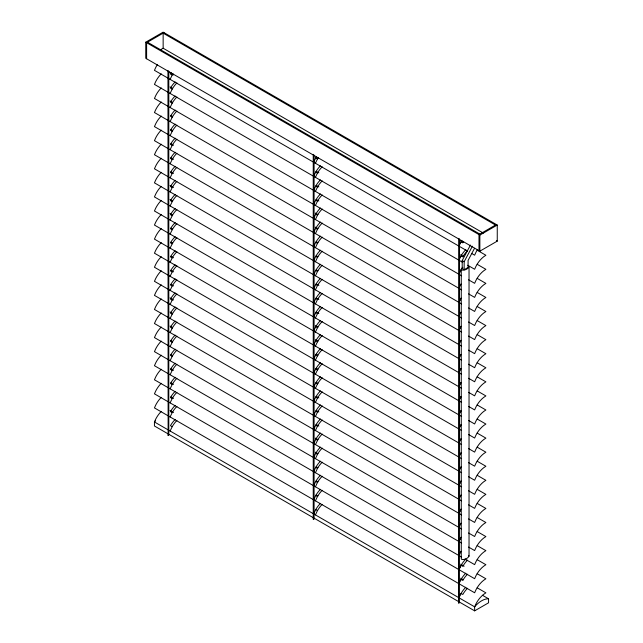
<?xml version="1.0" encoding="UTF-8"?>
<svg xmlns="http://www.w3.org/2000/svg" width="643" height="643" viewBox="0 0 643 643"><rect width="100%" height="100%" fill="white"/><g stroke="black" fill="none" stroke-linecap="round" stroke-linejoin="round"><path stroke-width="0.96" d="M168.796 71.196L168.796 434.893L168.128 435.279L167.952 70.408M167.936 435.166L168.796 434.893M313.237 519.062L314.097 518.78L313.237 519.062L313.237 154.352M314.081 518.845L314.097 155.084M458.539 602.949L459.407 602.676L458.539 602.949L458.732 238.36M170.106 79.37L172.187 75.054A18.301 10.561 -60 0 1 173.015 73.688M170.106 93.436L172.187 89.12A18.301 10.561 -60 0 1 176.905 82.915M170.106 107.502L172.187 103.185A18.301 10.561 -60 0 1 176.905 96.98M170.106 121.567L172.187 117.251A18.301 10.561 -60 0 1 176.905 111.046M170.106 135.633L172.187 131.317A18.301 10.561 -60 0 1 176.905 125.112M170.106 149.698L172.187 145.382A18.301 10.561 -60 0 1 176.905 139.177M170.106 163.764L172.187 159.448A18.301 10.561 -60 0 1 176.905 153.243M170.106 177.83L172.187 173.514A18.301 10.561 -60 0 1 176.905 167.309M170.106 191.895L172.187 187.579A18.301 10.561 -60 0 1 176.905 181.374M170.106 205.961L172.187 201.645A18.301 10.561 -60 0 1 176.905 195.44M170.106 220.027L172.187 215.71A18.301 10.561 -60 0 1 176.905 209.505M170.106 234.092L172.187 229.776A18.301 10.561 -60 0 1 176.905 223.571M170.106 248.158L172.187 243.842A18.301 10.561 -60 0 1 176.905 237.637M170.106 262.223L172.187 257.907A18.301 10.561 -60 0 1 176.905 251.702M170.106 276.289L172.187 271.973A18.301 10.561 -60 0 1 176.905 265.768M170.106 290.355L172.187 286.039A18.301 10.561 -60 0 1 176.905 279.834M170.106 304.42L172.187 300.104A18.301 10.561 -60 0 1 176.905 293.899M170.106 318.486L172.187 314.17A18.301 10.561 -60 0 1 176.905 307.965M170.106 332.552L172.187 328.235A18.301 10.561 -60 0 1 176.905 322.03M170.106 346.617L172.187 342.301A18.301 10.561 -60 0 1 176.905 336.096M170.106 360.683L172.187 356.367A18.301 10.561 -60 0 1 176.905 350.162M170.106 374.748L172.187 370.432A18.301 10.561 -60 0 1 176.905 364.227M170.106 388.814L172.187 384.498A18.301 10.561 -60 0 1 176.905 378.293M170.106 402.88L172.187 398.564A18.301 10.561 -60 0 1 176.905 392.359M170.106 416.945L172.187 412.629A18.301 10.561 -60 0 1 176.905 406.424M170.106 431.011L172.187 426.695A18.301 10.561 -60 0 1 176.905 420.49M313.671 162.253L315.745 157.937A18.301 10.561 -60 0 1 316.581 156.579M315.408 163.258L317.489 158.942A18.301 10.561 -60 0 1 318.325 157.583M313.671 176.319L315.745 172.002A18.301 10.561 -60 0 1 320.471 165.798M315.408 177.323L317.489 173.007A18.301 10.561 -60 0 1 322.215 166.802M313.671 190.384L315.745 186.068A18.301 10.561 -60 0 1 320.471 179.863M315.408 191.389L317.489 187.073A18.301 10.561 -60 0 1 322.215 180.868M313.671 204.45L315.745 200.134A18.301 10.561 -60 0 1 320.471 193.929M315.408 205.455L317.489 201.138A18.301 10.561 -60 0 1 322.215 194.933M313.671 218.516L315.745 214.199A18.301 10.561 -60 0 1 320.471 208.002M315.408 219.52L317.489 215.204A18.301 10.561 -60 0 1 322.215 209.007M313.671 232.581L315.745 228.265A18.301 10.561 -60 0 1 320.471 222.068M315.408 233.586L317.489 229.27A18.301 10.561 -60 0 1 322.215 223.073M313.671 246.647L315.745 242.331A18.301 10.561 -60 0 1 320.471 236.134M315.408 247.651L317.489 243.335A18.301 10.561 -60 0 1 322.215 237.138M313.671 260.712L315.745 256.396A18.301 10.561 -60 0 1 320.471 250.199M315.408 261.717L317.489 257.401A18.301 10.561 -60 0 1 322.215 251.204M313.671 274.778L315.745 270.462A18.301 10.561 -60 0 1 320.471 264.265M315.408 275.783L317.489 271.467A18.301 10.561 -60 0 1 322.215 265.27M313.671 288.844L315.745 284.527A18.301 10.561 -60 0 1 320.471 278.331M315.408 289.848L317.489 285.532A18.301 10.561 -60 0 1 322.215 279.335M313.671 302.909L315.745 298.593A18.301 10.561 -60 0 1 320.471 292.396M315.408 303.914L317.489 299.598A18.301 10.561 -60 0 1 322.215 293.401M313.671 316.975L315.745 312.659A18.301 10.561 -60 0 1 320.471 306.462M315.408 317.98L317.489 313.663A18.301 10.561 -60 0 1 322.215 307.467M313.671 331.041L315.745 326.724A18.301 10.561 -60 0 1 320.471 320.527M315.408 332.045L317.489 327.729A18.301 10.561 -60 0 1 322.215 321.532M313.671 345.114L315.745 340.79A18.301 10.561 -60 0 1 320.471 334.593M315.408 346.119L317.489 341.795A18.301 10.561 -60 0 1 322.215 335.598M313.671 359.18L315.745 354.856A18.301 10.561 -60 0 1 320.471 348.659M315.408 360.184L317.489 355.86A18.301 10.561 -60 0 1 322.215 349.663M313.671 373.245L315.745 368.921A18.301 10.561 -60 0 1 320.471 362.724M315.408 374.25L317.489 369.926A18.301 10.561 -60 0 1 322.215 363.729M313.671 387.311L315.745 382.987A18.301 10.561 -60 0 1 320.471 376.79M315.408 388.316L317.489 383.992A18.301 10.561 -60 0 1 322.215 377.795M313.671 401.377L315.745 397.053A18.301 10.561 -60 0 1 320.471 390.856M315.408 402.381L317.489 398.057A18.301 10.561 -60 0 1 322.215 391.86M313.671 415.442L315.745 411.118A18.301 10.561 -60 0 1 320.471 404.921M315.408 416.447L317.489 412.123A18.301 10.561 -60 0 1 322.215 405.926M313.671 429.508L315.745 425.184A18.301 10.561 -60 0 1 320.471 418.987M315.408 430.513L317.489 426.188A18.301 10.561 -60 0 1 322.215 419.992M313.671 443.574L316.581 437.891A18.285 10.553 -60 0 1 320.471 433.052M315.408 444.578L318.325 438.896A18.285 10.553 -60 0 1 322.215 434.057M313.671 457.639L315.745 453.315A18.301 10.561 -60 0 1 320.471 447.118M315.408 458.644L317.489 454.32A18.301 10.561 -60 0 1 322.215 448.123M313.671 471.705L315.745 467.381A18.301 10.561 -60 0 1 320.471 461.184M315.408 472.709L317.489 468.385A18.301 10.561 -60 0 1 322.215 462.188M313.671 485.77L315.745 481.446A18.301 10.561 -60 0 1 320.471 475.249M315.408 486.775L317.489 482.451A18.301 10.561 -60 0 1 322.215 476.254M313.671 499.836L315.745 495.512A18.301 10.561 -60 0 1 320.471 489.315M315.408 500.841L317.489 496.517A18.301 10.561 -60 0 1 322.215 490.32M313.671 513.902L315.745 509.577A18.301 10.561 -60 0 1 320.471 503.381M315.408 514.906L317.489 510.582A18.301 10.561 -60 0 1 322.215 504.385M458.973 246.148L461.047 241.832L462.791 242.837A18.277 10.553 -60 0 1 463.627 241.471M458.973 260.214L461.047 255.898L462.791 256.903A18.277 10.553 -60 0 1 467.509 250.706M458.973 274.28L461.047 269.964M458.973 288.345L460.284 285.436A18.35 10.593 -60 0 1 461.047 284.029L460.284 285.436M458.973 302.411L460.284 299.501A18.35 10.593 -60 0 1 461.047 298.095L459.592 300.94M459.592 315.006L458.973 316.477L460.284 313.567A18.35 10.593 -60 0 1 461.047 312.16L460.284 313.567M458.973 330.542L460.284 327.633A18.35 10.593 -60 0 1 461.047 326.226L459.592 329.071M458.973 344.608L460.284 341.698A18.35 10.593 -60 0 1 461.047 340.292L460.284 341.698M458.973 358.673L460.284 355.764A18.35 10.593 -60 0 1 461.047 354.357L460.284 355.764M458.973 372.739L460.284 369.829A18.35 10.593 -60 0 1 461.047 368.423L460.284 369.829M458.973 386.805L460.284 383.895A18.35 10.593 -60 0 1 461.047 382.489L460.284 383.895M458.973 400.87L460.284 397.961A18.35 10.593 -60 0 1 461.047 396.554L460.284 397.961M458.973 414.936L460.284 412.026A18.35 10.593 -60 0 1 461.047 410.62L460.284 412.026M458.973 429.002L460.284 426.092A18.35 10.593 -60 0 1 461.047 424.685L460.284 426.092M458.973 443.067L460.284 440.158A18.35 10.593 -60 0 1 461.047 438.751L460.284 440.158M458.973 457.133L460.284 454.223A18.35 10.593 -60 0 1 461.047 452.817L460.284 454.223M458.973 471.198L460.284 468.289A18.35 10.593 -60 0 1 461.047 466.882L460.284 468.289M458.973 485.264L460.284 482.354A18.35 10.593 -60 0 1 461.047 480.948L459.592 483.793M458.973 499.33L460.284 496.42A18.35 10.593 -60 0 1 461.047 495.014L460.284 496.42M458.973 513.395L460.284 510.486A18.35 10.593 -60 0 1 461.047 509.079L459.592 511.924M458.973 527.461L460.284 524.551A18.35 10.593 -60 0 1 461.047 523.145L460.284 524.551M458.973 541.527L460.284 538.617A18.35 10.593 -60 0 1 461.047 537.21L459.592 540.056M458.973 555.592L460.284 552.683A18.35 10.593 -60 0 1 461.047 551.276L460.284 552.683M458.973 569.658L461.047 565.342L462.791 566.346A18.277 10.553 -60 0 1 467.509 560.149M458.973 583.723L461.047 579.407L462.791 580.412A18.277 10.553 -60 0 1 467.509 574.215M458.973 597.789L461.047 593.473L462.791 594.478A18.277 10.553 -60 0 1 467.509 588.281M459.592 568.187L460.284 566.748A18.35 10.593 -60 0 1 465.773 559.137M474.542 248.294L468.088 260.415L468.088 267.456L464.166 269.722L462.204 268.589L462.204 260.552L470.451 245.063M464.166 269.722L464.166 261.685L472.412 246.197M468.626 266.017L469.036 266.789L469.036 556.139C467.718 558.622 464.383 559.981 461.666 559.386L461.264 558.614L461.264 269.264L461.899 268.155M469.036 266.789C467.718 269.272 464.383 270.623 461.666 270.036L461.264 269.264M145.744 42.197L163.145 32.15L497.256 225.05L497.256 241.125L479.855 251.172L145.744 58.272L145.744 42.197L479.855 235.097L497.256 225.05M164.013 32.648L146.612 42.695L146.612 58.77M160.533 49.736L163.145 48.225L483.335 233.087M496.388 224.544L478.987 234.591L478.987 250.666M161.248 411.448A18.35 10.593 -60 0 0 155.751 419.059L154.441 421.969L154.441 425.987L474.638 610.85L488.559 602.812L488.559 598.794L482.467 595.281M495.52 225.05L163.145 33.155L163.145 48.225M496.388 240.619L497.256 241.125M147.48 42.197L479.855 234.092M170.049 72.9L173.53 74.909M316.227 157.294L317.964 158.299M460.661 240.683L463.273 242.186M477.186 250.231L485.883 255.255L483.616 256.806A18.325 10.577 -60 0 0 475.941 266.347L474.638 269.256L467.678 265.238M172.187 75.054L170.443 74.049A18.301 10.561 -60 0 1 171.279 72.683M315.745 157.937L317.489 158.942M467.678 251.172L154.441 70.328L155.759 67.419A18.35 10.593 -60 0 1 157.358 64.646M472.026 253.68L474.638 255.191L475.949 252.281A18.325 10.577 -60 0 1 477.54 249.508M170.049 86.966L172.662 88.477M316.227 171.359L318.84 172.863M460.661 254.749L463.273 256.252M477.186 264.305L485.883 269.321L483.616 270.872A18.325 10.577 -60 0 0 475.941 280.412L474.638 283.322L468.546 279.801M172.187 89.12L170.443 88.115A18.301 10.561 -60 0 1 175.169 81.91M315.745 172.002L317.489 173.007M462.204 260.552L464.166 261.685M462.454 262.223L154.441 84.394L155.759 81.484A18.35 10.593 -60 0 1 161.248 73.873M170.049 101.031L172.662 102.542M316.227 185.425L318.84 186.928M477.186 278.371L485.883 283.394L483.616 284.937A18.325 10.577 -60 0 0 475.941 294.478L474.638 297.387L468.546 293.867M172.187 103.185L170.443 102.181A18.301 10.561 -60 0 1 175.169 95.976M315.745 186.068L317.489 187.073M461.586 275.783L154.441 98.459L155.759 95.55A18.35 10.593 -60 0 1 161.248 87.938M170.925 115.603L172.662 116.608M316.227 199.491L318.84 200.994M477.186 292.436L485.883 297.46L483.616 299.003A18.325 10.577 -60 0 0 475.941 308.544L474.638 311.453L468.546 307.933M172.187 117.251L170.443 116.246A18.301 10.561 -60 0 1 175.169 110.041M315.745 200.134L317.489 201.138M461.586 289.848L154.441 112.525L155.759 109.615A18.35 10.593 -60 0 1 161.248 102.004M170.925 129.669L172.662 130.674M315.359 213.05L317.964 214.561M477.186 306.502L485.883 311.525L483.616 313.069A18.325 10.577 -60 0 0 475.941 322.609L474.638 325.519L468.546 321.998M172.187 131.317L170.443 130.312A18.301 10.561 -60 0 1 175.169 124.107M315.745 214.199L317.489 215.204M461.586 303.914L154.441 126.591L155.759 123.681A18.35 10.593 -60 0 1 161.248 116.07M170.925 143.735L173.53 145.238M315.359 227.116L317.964 228.627M477.186 320.568L485.883 325.591L483.616 327.134A18.325 10.577 -60 0 0 475.941 336.675L474.638 339.584L468.546 336.064M172.187 145.382L170.443 144.378A18.301 10.561 -60 0 1 175.169 138.173M315.745 228.265L317.489 229.27M461.586 317.98L154.441 140.656L155.759 137.747A18.35 10.593 -60 0 1 161.248 130.135M170.925 157.8L173.53 159.303M316.227 241.688L317.964 242.692M477.186 334.633L485.883 339.657L483.616 341.2A18.325 10.577 -60 0 0 475.941 350.74L474.638 353.65L468.546 350.13M172.187 159.448L170.443 158.443A18.301 10.561 -60 0 1 175.169 152.238M315.745 242.331L317.489 243.335M461.586 332.045L154.441 154.722L155.759 151.812A18.35 10.593 -60 0 1 161.248 144.201M170.925 171.866L173.53 173.369M316.227 255.753L317.964 256.758M477.186 348.699L485.883 353.722L483.616 355.266A18.325 10.577 -60 0 0 475.941 364.806L474.638 367.716L468.546 364.195M172.187 173.514L170.443 172.509A18.301 10.561 -60 0 1 175.169 166.304M315.745 256.396L317.489 257.401M461.586 346.111L154.441 168.787L155.759 165.878A18.35 10.593 -60 0 1 161.248 158.266M170.049 185.425L173.53 187.434M316.227 269.819L317.964 270.824M477.186 362.765L485.883 367.788L483.616 369.331A18.325 10.577 -60 0 0 475.941 378.872L474.638 381.781L468.546 378.261M172.187 187.579L170.443 186.574A18.301 10.561 -60 0 1 175.169 180.37M315.745 270.462L317.489 271.467M461.586 360.176L154.441 182.853L155.759 179.944A18.35 10.593 -60 0 1 161.248 172.332M170.049 199.491L172.662 201.002M316.227 283.885L318.84 285.388M477.186 376.83L485.883 381.854L483.616 383.397A18.325 10.577 -60 0 0 475.941 392.937L474.638 395.847L468.546 392.326M172.187 201.645L170.443 200.64A18.301 10.561 -60 0 1 175.169 194.435M315.745 284.527L317.489 285.532M461.586 374.242L154.441 196.919L155.759 194.009A18.35 10.593 -60 0 1 161.248 186.398M170.049 213.556L172.662 215.067M316.227 297.95L318.84 299.461M477.186 390.896L485.883 395.919L483.616 397.462A18.325 10.577 -60 0 0 475.941 407.003L474.638 409.912L468.546 406.392M172.187 215.71L170.443 214.706A18.301 10.561 -60 0 1 175.169 208.501M315.745 298.593L317.489 299.598M461.586 388.308L154.441 210.984L155.759 208.075A18.35 10.593 -60 0 1 161.248 200.463M170.925 228.128L172.662 229.133M316.227 312.016L318.84 313.527M477.186 404.961L485.883 409.985L483.616 411.528A18.325 10.577 -60 0 0 475.941 421.069L474.638 423.978L468.546 420.458M172.187 229.776L170.443 228.771A18.301 10.561 -60 0 1 175.169 222.566M315.745 312.659L317.489 313.663M461.586 402.373L154.441 225.05L155.759 222.14A18.35 10.593 -60 0 1 161.248 214.529M170.925 242.194L172.662 243.199M315.359 325.583L317.964 327.086M477.186 419.027L485.883 424.05L483.616 425.594A18.325 10.577 -60 0 0 475.941 435.134L474.638 438.044L468.546 434.523M172.187 243.842L170.443 242.837A18.301 10.561 -60 0 1 175.169 236.632M315.745 326.724L317.489 327.729M461.586 416.439L154.441 239.116L155.759 236.206A18.35 10.593 -60 0 1 161.248 228.595M170.925 256.26L173.53 257.763M315.359 339.649L317.964 341.152M477.186 433.093L485.883 438.116L483.616 439.659A18.325 10.577 -60 0 0 475.941 449.2L474.638 452.109L468.546 448.589M172.187 257.907L170.443 256.903A18.301 10.561 -60 0 1 175.169 250.698M315.745 340.79L317.489 341.795M461.586 430.505L154.441 253.181L155.759 250.272A18.35 10.593 -60 0 1 161.248 242.66M170.925 270.325L173.53 271.828M316.227 354.213L317.964 355.217M477.186 447.158L485.883 452.182L483.616 453.725A18.325 10.577 -60 0 0 475.941 463.265L474.638 466.175L468.546 462.655M172.187 271.973L170.443 270.968A18.301 10.561 -60 0 1 175.169 264.763M315.745 354.856L317.489 355.86M461.586 444.57L154.441 267.247L155.759 264.337A18.35 10.593 -60 0 1 161.248 256.726M170.925 284.391L173.53 285.894M316.227 368.278L317.964 369.283M477.186 461.224L485.883 466.247L483.616 467.791A18.325 10.577 -60 0 0 475.941 477.331L474.638 480.241L468.546 476.72M172.187 286.039L170.443 285.034A18.301 10.561 -60 0 1 175.169 278.829M315.745 368.921L317.489 369.926M461.586 458.636L154.441 281.312L155.759 278.403A18.35 10.593 -60 0 1 161.248 270.791M170.049 297.95L173.53 299.959M316.227 382.344L317.964 383.349M477.186 475.29L485.883 480.313L483.616 481.856A18.325 10.577 -60 0 0 475.941 491.397L474.638 494.306L468.546 490.786M172.187 300.104L170.443 299.099A18.301 10.561 -60 0 1 175.169 292.895M315.745 382.987L317.489 383.992M461.586 472.701L154.441 295.378L155.759 292.469A18.35 10.593 -60 0 1 161.248 284.857M170.049 312.016L172.662 313.527M316.227 396.409L318.84 397.921M477.186 489.355L485.883 494.379L483.616 495.922A18.325 10.577 -60 0 0 475.941 505.462L474.638 508.372L468.546 504.851M172.187 314.17L170.443 313.165A18.301 10.561 -60 0 1 175.169 306.96M315.745 397.053L317.489 398.057M461.586 486.767L154.441 309.444L155.759 306.534A18.35 10.593 -60 0 1 161.248 298.923M170.049 326.081L172.662 327.592M316.227 410.475L318.84 411.986M477.186 503.421L485.883 508.444L483.616 509.987A18.325 10.577 -60 0 0 475.941 519.528L474.638 522.438L468.546 518.917M172.187 328.235L170.443 327.231A18.301 10.561 -60 0 1 175.169 321.026M315.745 411.118L317.489 412.123M461.586 500.833L154.441 323.509L155.759 320.6A18.35 10.593 -60 0 1 161.248 312.988M170.925 340.653L172.662 341.658M316.227 424.541L318.84 426.052M477.186 517.486L485.883 522.51L483.616 524.053A18.325 10.577 -60 0 0 475.941 533.594L474.638 536.503L468.546 532.983M172.187 342.301L170.443 341.296A18.301 10.561 -60 0 1 175.169 335.091M315.745 425.184L317.489 426.188M461.586 514.898L154.441 337.575L155.759 334.665A18.35 10.593 -60 0 1 161.248 327.054M170.925 354.719L172.662 355.724M315.359 438.108L317.964 439.611M477.186 531.552L485.883 536.575L483.616 538.119A18.325 10.577 -60 0 0 475.941 547.659L474.638 550.569L468.546 547.048M172.187 356.367L170.443 355.362A18.301 10.561 -60 0 1 175.169 349.157M315.745 439.249L317.489 440.254M461.586 528.964L154.441 351.641L155.759 348.731A18.35 10.593 -60 0 1 161.248 341.12M170.925 368.785L173.53 370.288M315.359 452.174L317.964 453.677M477.186 545.618L485.883 550.641L483.616 552.184A18.325 10.577 -60 0 0 475.941 561.725L474.638 564.634L465.066 559.105M172.187 370.432L170.443 369.428A18.301 10.561 -60 0 1 175.169 363.223M315.745 453.315L317.489 454.32M461.586 543.03L154.441 365.706L155.759 362.797A18.35 10.593 -60 0 1 161.248 355.185M170.925 382.85L173.53 384.353M316.227 466.738L317.964 467.742M477.186 559.683L485.883 564.707L483.616 566.25A18.325 10.577 -60 0 0 475.941 575.79L474.638 578.7L154.441 393.837L155.759 390.928A18.35 10.593 -60 0 1 161.248 383.316M172.187 384.498L170.443 383.493A18.301 10.561 -60 0 1 175.169 377.288M315.745 467.381L317.489 468.385M461.586 557.095L154.441 379.772L155.759 376.862A18.35 10.593 -60 0 1 161.248 369.251M170.925 396.916L173.53 398.419M316.227 480.803L317.964 481.808M460.661 564.192L464.142 566.202M477.186 573.749L485.883 578.772L483.616 580.316A18.325 10.577 -60 0 0 475.941 589.856L474.638 592.766L154.441 407.903L155.759 404.994A18.35 10.593 -60 0 1 161.248 397.382M172.187 398.564L170.443 397.559A18.301 10.561 -60 0 1 175.169 391.354M315.745 481.446L317.489 482.451M170.049 410.475L173.53 412.485M316.227 494.869L317.964 495.874M460.661 578.258L463.273 579.769M477.186 587.815L485.883 592.838L483.616 594.381A18.325 10.577 -60 0 0 475.941 603.922L474.638 606.831L474.638 610.85M172.187 412.629L170.443 411.624A18.301 10.561 -60 0 1 175.169 405.42M315.745 495.512L317.489 496.517M172.187 426.695L170.443 425.69A18.301 10.561 -60 0 1 175.169 419.485M315.745 509.577L317.489 510.582M468.626 555.367L469.036 556.139M479.855 235.097L479.855 251.172M459.407 238.971L459.407 602.676M155.534 420.739A20.922 12.08 -60 0 0 154.441 421.969L474.638 606.831A20.922 12.08 -60 0 1 488.559 598.794M460.284 594.879A18.35 10.593 -60 0 1 465.773 587.268M460.284 580.814A18.35 10.593 -60 0 1 465.773 573.202M460.284 243.239A18.35 10.593 -60 0 1 461.883 240.466M460.284 271.37A18.35 10.593 -60 0 1 462.783 267.287M460.284 257.304A18.35 10.593 -60 0 1 465.773 249.693"/></g></svg>
